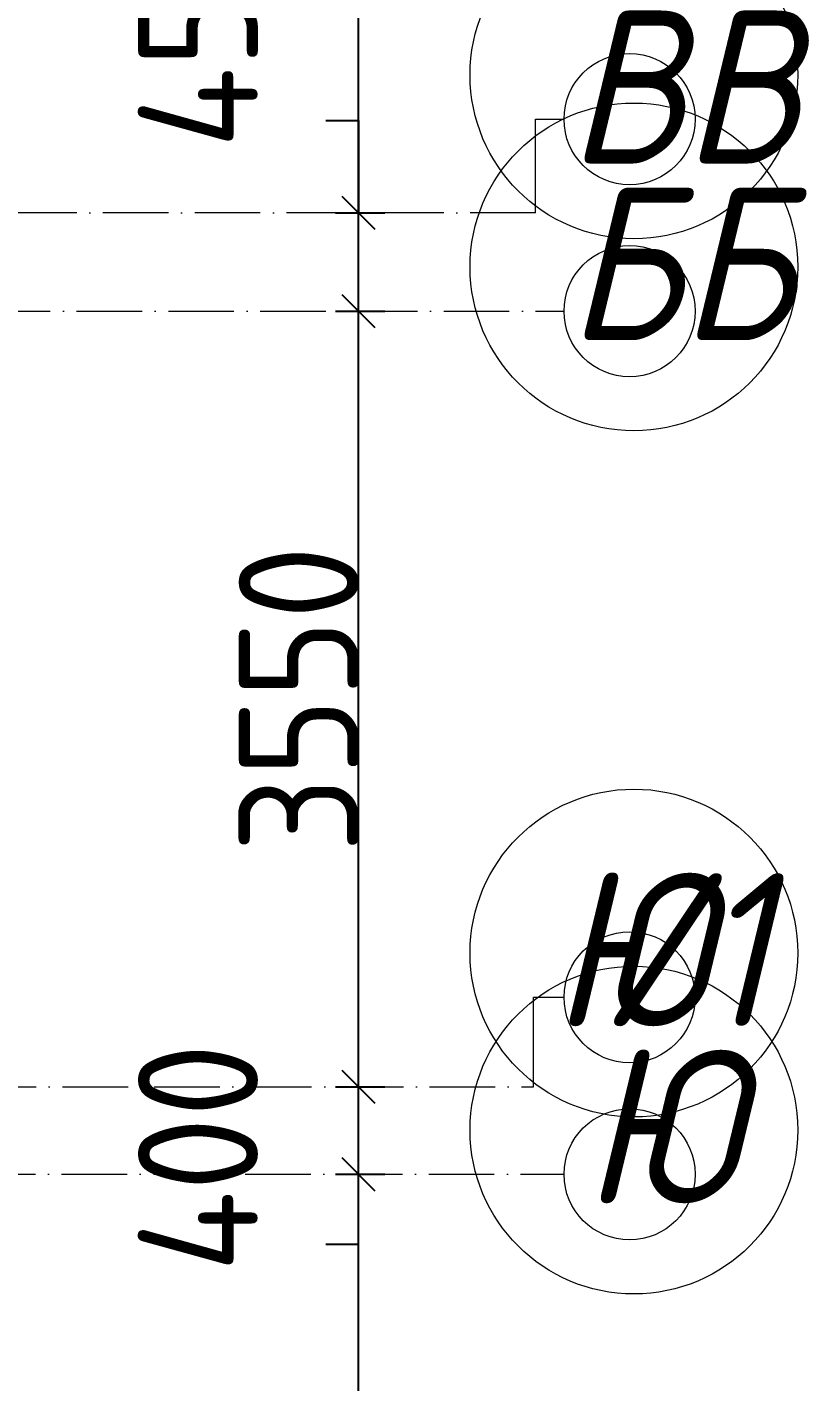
# Model space of a CAD drawing. Header units: millimetres. Extents: x -12989 to 629078, y -109036 to 555275.
# Drawn here: x 625127 to 628719, y -48635 to -42435 of the extents above; entities that cross this region are included whole.
import ezdxf

# ---------------------------------------------------------------- set-up
doc = ezdxf.new("R2010")
doc.units = ezdxf.units.MM
doc.linetypes.add('50_200_ШТРИХ_1Т_ш5_п1_п1_', pattern=[700, 500, -100, 0, -100])
for name, color, linetype, lineweight in [('A-____-____-DIMS', 7, 'Continuous', 9), ('S-GRID-____-IDEN', 7, 'Continuous', 9), ('S-GRID-____-OTLN', 7, 'Continuous', 9), ('S-GRID-____-OTLN-1', 7, '50_200_ШТРИХ_1Т_ш5_п1_п1_', 9)]:
    doc.layers.add(name, color=color, linetype=linetype, lineweight=lineweight)
doc.styles.add('ISOCPEUR_I', font='isocpeui.ttf', dxfattribs={"width": 0.9, "height": 2.5})
doc.styles.add('ISOCPEUR_I_9', font='isocpeui.ttf', dxfattribs={"width": 0.9, "height": 250})
doc.styles.add('СПДС', font='isocpeur.ttf', dxfattribs={"width": 0.9})
doc.dimstyles.new('ISO-2_5_0_9К_БОЛЬШОЙ_ОСИ', dxfattribs={"dimscale": 304.8, "dimtxt": 248.995294, "dimasz": 0.492126, "dimexe": 0.393701, "dimexo": 0, "dimgap": 0, "dimtad": 1, "dimdec": 0, "dimzin": 0, "dimdsep": 46, "dimtxsty": 'ISOCPEUR_I_9', "dimblk1": 'OBLIQUE', "dimblk2": 'OBLIQUE', "dimsah": 1, "dimcen": 0.09, "dimdle": 0.393701, "dimazin": 0, "dimtfac": 1, "dimtdec": 4, "dimtix": 1, "dimtmove": 0, "dimatfit": 3, "dimfxl": 1, "dimtvp": 1, "dimtolj": 1, "dimtzin": 0, "dimarcsym": 2})
doc.dimstyles.new('ISO-2_5_0_9К_БОЛЬШОЙ_ОСИ_1', dxfattribs={"dimscale": 304.8, "dimtxt": 248.995294, "dimasz": 0.492126, "dimexe": 0.393701, "dimexo": 0, "dimgap": 0, "dimtad": 1, "dimdec": 0, "dimzin": 0, "dimdsep": 46, "dimtxsty": 'ISOCPEUR_I_9', "dimblk1": 'OBLIQUE', "dimblk2": 'OBLIQUE', "dimsah": 1, "dimcen": 0.09, "dimdle": 0.393701, "dimazin": 0, "dimtfac": 1, "dimtdec": 4, "dimtix": 1, "dimtmove": 1, "dimatfit": 3, "dimfxl": 1, "dimtvp": 1, "dimtolj": 1, "dimtzin": 0, "dimarcsym": 2})

# ---------------------------------------------------------------- blocks, each defined once
blk = doc.blocks.new('Ось сетки - Круг_Ø6_00__ISO-2_5_0_9K_-25732049-АР1_План отверстий 3 этажа в осях 1-64_А-ГГ')
at = {"layer": 'S-GRID-____-IDEN'}
blk.add_circle((0, 0), 3, dxfattribs=at)
blk = doc.blocks.new('Ось сетки - Круг_Ø6_00__ISO-2_5_0_9K_-25732049-АР1_План отверстий 3 этажа в осях 1-64_Ю-ЯЯ')
at = {"layer": 'S-GRID-____-IDEN'}
blk.add_circle((0, 0), 3, dxfattribs=at)
blk = doc.blocks.new('_Oblique')
at = {"color": 0, "linetype": 'ByBlock', "lineweight": -2}
blk.add_line((-0.5, -0.5), (0.5, 0.5), dxfattribs=at)
blk = doc.blocks.new('*D2874')
at = {"layer": 'A-____-____-DIMS', "color": 0, "lineweight": -2, "transparency": 16777216}
for p, q in [((386904.9, -44152.4), (386904.9, -43512.4)), ((386798.9, -43632.4), (387024.9, -43632.4)), ((386798.9, -44032.4), (387024.9, -44032.4)), ((386904.9, -44352.1), (386904.9, -44032.4)), ((386754.9, -44352.1), (386904.9, -44352.1))]:
    blk.add_line(p, q, dxfattribs=at)
at = {"layer": 'Defpoints', "color": 0, "transparency": 16777216}
for p in [(386798.9, -43632.4), (386904.9, -43632.4), (386798.9, -44032.4)]:
    blk.add_point(p, dxfattribs=at)
at = {"layer": 'A-____-____-DIMS', "color": 0, "lineweight": -2, "transparency": 16777216, "xscale": 150, "yscale": 150, "zscale": 150}
for p, rotation in [((386904.9, -43632.4), 90), ((386904.9, -44032.4), 270)]:
    blk.add_blockref('_Oblique', p, dxfattribs=dict(at, rotation=rotation))
at = {"layer": 'A-____-____-DIMS', "color": 0, "transparency": 16777216, "insert": (385895.4, -44480.1), "char_height": 548.64, "attachment_point": 1, "rotation": 90, "line_spacing_factor": 1.149209, "style": 'СПДС'}
blk.add_mtext('\\A1;400', dxfattribs=at)
blk = doc.blocks.new('*D2875')
at = {"layer": 'A-____-____-DIMS', "color": 0, "lineweight": -2, "transparency": 16777216}
for p, q in [((386904.9, -43752.4), (386904.9, -39962.4)), ((386798.9, -40082.4), (387024.9, -40082.4)), ((386798.9, -43632.4), (387024.9, -43632.4))]:
    blk.add_line(p, q, dxfattribs=at)
at = {"layer": 'Defpoints', "color": 0, "transparency": 16777216}
for p in [(386798.9, -40082.4), (386904.9, -40082.4), (386798.9, -43632.4)]:
    blk.add_point(p, dxfattribs=at)
at = {"layer": 'A-____-____-DIMS', "color": 0, "lineweight": -2, "transparency": 16777216, "xscale": 150, "yscale": 150, "zscale": 150}
for p, rotation in [((386904.9, -40082.4), 90), ((386904.9, -43632.4), 270)]:
    blk.add_blockref('_Oblique', p, dxfattribs=dict(at, rotation=rotation))
at = {"layer": 'A-____-____-DIMS', "color": 0, "transparency": 16777216, "insert": (386630.6, -41857.4), "char_height": 548.64, "attachment_point": 5, "rotation": 90, "style": 'СПДС'}
blk.add_mtext('\\A1;3550', dxfattribs=at)
blk = doc.blocks.new('*D2876')
at = {"layer": 'A-____-____-DIMS', "color": 0, "lineweight": -2, "transparency": 16777216}
for p, q in [((386754.9, -39209.4), (386904.9, -39209.4)), ((386904.9, -39209.4), (386904.9, -39632.4)), ((386904.9, -40202.4), (386904.9, -39512.4)), ((386798.9, -39632.4), (387024.9, -39632.4)), ((386798.9, -40082.4), (387024.9, -40082.4))]:
    blk.add_line(p, q, dxfattribs=at)
at = {"layer": 'Defpoints', "color": 0, "transparency": 16777216}
for p in [(386798.9, -39632.4), (386904.9, -39632.4), (386798.9, -40082.4)]:
    blk.add_point(p, dxfattribs=at)
at = {"layer": 'A-____-____-DIMS', "color": 0, "lineweight": -2, "transparency": 16777216, "xscale": 150, "yscale": 150, "zscale": 150}
for p, rotation in [((386904.9, -39632.4), 90), ((386904.9, -40082.4), 270)]:
    blk.add_blockref('_Oblique', p, dxfattribs=dict(at, rotation=rotation))
at = {"layer": 'A-____-____-DIMS', "color": 0, "transparency": 16777216, "insert": (385895.4, -39337.4), "char_height": 548.64, "attachment_point": 1, "rotation": 90, "line_spacing_factor": 1.149209, "style": 'СПДС'}
blk.add_mtext('\\A1;450', dxfattribs=at)
blk = doc.blocks.new('*D2877')
at = {"layer": 'A-____-____-DIMS', "color": 0, "lineweight": -2, "transparency": 16777216}
for p, q in [((386904.9, -39752.4), (386904.9, -34812.4)), ((386798.9, -34932.4), (387024.9, -34932.4)), ((386798.9, -39632.4), (387024.9, -39632.4))]:
    blk.add_line(p, q, dxfattribs=at)
at = {"layer": 'Defpoints', "color": 0, "transparency": 16777216}
for p in [(386798.9, -34932.4), (386904.9, -34932.4), (386798.9, -39632.4)]:
    blk.add_point(p, dxfattribs=at)
at = {"layer": 'A-____-____-DIMS', "color": 0, "lineweight": -2, "transparency": 16777216, "xscale": 150, "yscale": 150, "zscale": 150}
for p, rotation in [((386904.9, -34932.4), 90), ((386904.9, -39632.4), 270)]:
    blk.add_blockref('_Oblique', p, dxfattribs=dict(at, rotation=rotation))
at = {"layer": 'A-____-____-DIMS', "color": 0, "transparency": 16777216, "insert": (386630.6, -37282.4), "char_height": 548.64, "attachment_point": 5, "rotation": 90, "style": 'СПДС'}
blk.add_mtext('\\A1;4700', dxfattribs=at)
blk = doc.blocks.new('*D2901')
at = {"layer": 'A-____-____-DIMS', "color": 0, "lineweight": -2, "transparency": 16777216}
for p, q in [((386904.9, -49652.4), (386904.9, -43912.4)), ((386798.9, -44032.4), (387024.9, -44032.4)), ((386798.9, -49532.4), (387024.9, -49532.4))]:
    blk.add_line(p, q, dxfattribs=at)
at = {"layer": 'Defpoints', "color": 0, "transparency": 16777216}
for p in [(386798.9, -44032.4), (386904.9, -44032.4), (386798.9, -49532.4)]:
    blk.add_point(p, dxfattribs=at)
at = {"layer": 'A-____-____-DIMS', "color": 0, "lineweight": -2, "transparency": 16777216, "xscale": 150, "yscale": 150, "zscale": 150}
for p, rotation in [((386904.9, -44032.4), 90), ((386904.9, -49532.4), 270)]:
    blk.add_blockref('_Oblique', p, dxfattribs=dict(at, rotation=rotation))
at = {"layer": 'A-____-____-DIMS', "color": 0, "transparency": 16777216, "insert": (386630.6, -46782.4), "char_height": 548.64, "attachment_point": 5, "rotation": 90, "style": 'СПДС'}
blk.add_mtext('\\A1;5500', dxfattribs=at)
blk = doc.blocks.new('*D2902')
at = {"layer": 'A-____-____-DIMS', "color": 0, "lineweight": -2, "transparency": 16777216}
for p, q in [((386904.9, -44152.4), (386904.9, -43512.4)), ((386798.9, -43632.4), (387024.9, -43632.4)), ((386798.9, -44032.4), (387024.9, -44032.4)), ((386904.9, -44352.1), (386904.9, -44032.4)), ((386754.9, -44352.1), (386904.9, -44352.1))]:
    blk.add_line(p, q, dxfattribs=at)
at = {"layer": 'Defpoints', "color": 0, "transparency": 16777216}
for p in [(386798.9, -43632.4), (386904.9, -43632.4), (386798.9, -44032.4)]:
    blk.add_point(p, dxfattribs=at)
at = {"layer": 'A-____-____-DIMS', "color": 0, "lineweight": -2, "transparency": 16777216, "xscale": 150, "yscale": 150, "zscale": 150}
for p, rotation in [((386904.9, -43632.4), 90), ((386904.9, -44032.4), 270)]:
    blk.add_blockref('_Oblique', p, dxfattribs=dict(at, rotation=rotation))
at = {"layer": 'A-____-____-DIMS', "color": 0, "transparency": 16777216, "insert": (385895.4, -44480.1), "char_height": 548.64, "attachment_point": 1, "rotation": 90, "line_spacing_factor": 1.149209, "style": 'СПДС'}
blk.add_mtext('\\A1;400', dxfattribs=at)
blk = doc.blocks.new('*D2903')
at = {"layer": 'A-____-____-DIMS', "color": 0, "lineweight": -2, "transparency": 16777216}
for p, q in [((386904.9, -43752.4), (386904.9, -39962.4)), ((386798.9, -40082.4), (387024.9, -40082.4)), ((386798.9, -43632.4), (387024.9, -43632.4))]:
    blk.add_line(p, q, dxfattribs=at)
at = {"layer": 'Defpoints', "color": 0, "transparency": 16777216}
for p in [(386798.9, -40082.4), (386904.9, -40082.4), (386798.9, -43632.4)]:
    blk.add_point(p, dxfattribs=at)
at = {"layer": 'A-____-____-DIMS', "color": 0, "lineweight": -2, "transparency": 16777216, "xscale": 150, "yscale": 150, "zscale": 150}
for p, rotation in [((386904.9, -40082.4), 90), ((386904.9, -43632.4), 270)]:
    blk.add_blockref('_Oblique', p, dxfattribs=dict(at, rotation=rotation))
at = {"layer": 'A-____-____-DIMS', "color": 0, "transparency": 16777216, "insert": (386630.6, -41857.4), "char_height": 548.64, "attachment_point": 5, "rotation": 90, "style": 'СПДС'}
blk.add_mtext('\\A1;3550', dxfattribs=at)
blk = doc.blocks.new('*D2904')
at = {"layer": 'A-____-____-DIMS', "color": 0, "lineweight": -2, "transparency": 16777216}
for p, q in [((386754.9, -39209.4), (386904.9, -39209.4)), ((386904.9, -39209.4), (386904.9, -39632.4)), ((386904.9, -40202.4), (386904.9, -39512.4)), ((386798.9, -39632.4), (387024.9, -39632.4)), ((386798.9, -40082.4), (387024.9, -40082.4))]:
    blk.add_line(p, q, dxfattribs=at)
at = {"layer": 'Defpoints', "color": 0, "transparency": 16777216}
for p in [(386798.9, -39632.4), (386904.9, -39632.4), (386798.9, -40082.4)]:
    blk.add_point(p, dxfattribs=at)
at = {"layer": 'A-____-____-DIMS', "color": 0, "lineweight": -2, "transparency": 16777216, "xscale": 150, "yscale": 150, "zscale": 150}
for p, rotation in [((386904.9, -39632.4), 90), ((386904.9, -40082.4), 270)]:
    blk.add_blockref('_Oblique', p, dxfattribs=dict(at, rotation=rotation))
at = {"layer": 'A-____-____-DIMS', "color": 0, "transparency": 16777216, "insert": (385895.4, -39337.4), "char_height": 548.64, "attachment_point": 1, "rotation": 90, "line_spacing_factor": 1.149209, "style": 'СПДС'}
blk.add_mtext('\\A1;450', dxfattribs=at)
blk = doc.blocks.new('3эт')
at = {"layer": 'S-GRID-____-OTLN-1', "color": 251, "ltscale": 0.6, "true_color": 0x636466}
for p, q in [((387715.1, -39632.4), (376792, -39632.4)), ((387715.1, -39632.4), (376792, -39632.4)), ((376792, -40082.4), (387845.1, -40082.4)), ((376792, -40082.4), (387845.1, -40082.4)), ((358243, -43632.4), (387705.3, -43632.4)), ((358243, -43632.4), (387705.3, -43632.4)), ((351097.5, -44032.4), (387845.1, -44032.4))]:
    blk.add_line(p, q, dxfattribs=at)
at = {"layer": 'S-GRID-____-IDEN', "xscale": 250, "yscale": 250, "zscale": 99.99999999999993}
for p, rotation in [((388165, -39001.3), 89.99999999999982), ((388165, -39879.9), 269.9999999999995), ((388165, -43019.7), 269.9999999999994), ((388165, -43829.9), 269.9999999999995)]:
    blk.add_blockref('Ось сетки - Круг_Ø6_00__ISO-2_5_0_9K_-25732049-АР1_План отверстий 3 этажа в осях 1-64_Ю-ЯЯ', p, dxfattribs=dict(at, rotation=rotation))
at = {"layer": 'S-GRID-____-IDEN', "char_height": 700, "attachment_point": 1}
for s, insert, width, style in [('ВВ', (387862.8, -38706.7), 447.342, 'ISOCPEUR_I_9'), ('ВВ', (387862.8, -38706.7), 447.342, 'ISOCPEUR_I'), ('ББ', (387857.7, -39514.8), 447.342, 'ISOCPEUR_I_9'), ('ББ', (387857.7, -39514.8), 447.342, 'ISOCPEUR_I'), ('\\fISOCPEUR|b0|i1|c204|p34|;\\W.9;Ю', (387789.3, -42654.6), 266.962, 'ISOCPEUR_I_9'), ('\\fISOCPEUR|b0|i1|c204|p34|;\\W.9;Ю', (387789.3, -42654.6), 266.962, 'ISOCPEUR_I'), ('/1', (388009.5, -42654.6), 346.329, 'ISOCPEUR_I_9'), ('/1', (388009.5, -42654.6), 346.329, 'ISOCPEUR_I'), ('\\fISOCPEUR|b0|i1|c204|p34|;\\W.9;Ю', (387931.9, -43464.8), 266.962, 'ISOCPEUR_I_9'), ('\\fISOCPEUR|b0|i1|c204|p34|;\\W.9;Ю', (387931.9, -43464.8), 266.962, 'ISOCPEUR_I')]:
    blk.add_mtext(s, dxfattribs=dict(at, insert=insert, width=width, style=style))
at = {"layer": 'A-____-____-DIMS'}
for base, p1, p2, override, picture, middle in [((386904.9, -34932.4), (386798.9, -39632.4), (386798.9, -34932.4), {"dimtxt": 1.8, "dimpost": '<>', "dimtxsty": 'СПДС', "dimfxl": 4700}, '*D2877', (386630.6, -37282.4)), ((386904.9, -40082.4), (386798.9, -43632.4), (386798.9, -40082.4), {"dimtxt": 1.8, "dimpost": '<>', "dimtxsty": 'СПДС', "dimfxl": 3550}, '*D2875', (386630.6, -41857.4)), ((386904.9, -40082.4), (386798.9, -43632.4), (386798.9, -40082.4), {"dimtxt": 1.8, "dimpost": '<>', "dimtxsty": 'СПДС', "dimfxl": 3550}, '*D2903', (386630.6, -41857.4)), ((386904.9, -44032.4), (386798.9, -49532.4), (386798.9, -44032.4), {"dimtxt": 1.8, "dimpost": '<>', "dimtxsty": 'СПДС', "dimfxl": 5500}, '*D2901', (386630.6, -46782.4))]:
    dim = blk.add_linear_dim(base=base, p1=p1, p2=p2, angle=90, dimstyle='ISO-2_5_0_9К_БОЛЬШОЙ_ОСИ', override=override, dxfattribs=at)
    dim.commit()
    dim.dimension.update_dxf_attribs({"geometry": picture, "text_midpoint": middle})
for base, p1, p2, override, picture, middle in [((386904.9, -39632.4), (386798.9, -40082.4), (386798.9, -39632.4), {"dimtxt": 1.8, "dimpost": '<>', "dimtxsty": 'СПДС', "dimfxl": 450}, '*D2876', (386745, -39209.4)), ((386904.9, -39632.4), (386798.9, -40082.4), (386798.9, -39632.4), {"dimtxt": 1.8, "dimpost": '<>', "dimtxsty": 'СПДС', "dimfxl": 450}, '*D2904', (386745, -39209.4)), ((386904.9, -43632.4), (386798.9, -44032.4), (386798.9, -43632.4), {"dimtxt": 1.8, "dimpost": '<>', "dimtxsty": 'СПДС', "dimfxl": 400}, '*D2874', (386745, -44352.1)), ((386904.9, -43632.4), (386798.9, -44032.4), (386798.9, -43632.4), {"dimtxt": 1.8, "dimpost": '<>', "dimtxsty": 'СПДС', "dimfxl": 400}, '*D2902', (386745, -44352.1))]:
    dim = blk.add_linear_dim(base=base, p1=p1, p2=p2, angle=90, dimstyle='ISO-2_5_0_9К_БОЛЬШОЙ_ОСИ_1', override=override, dxfattribs=at)
    dim.commit()
    dim.dimension.update_dxf_attribs({"geometry": picture, "text_midpoint": middle, "dimtype": 160, "text_rotation": 90})

msp = doc.modelspace()

# ---------------------------------------------------------------- linework, layer by layer
at = {"layer": 'S-GRID-____-OTLN'}
for p, q in [((627454.405, -42855.9499), (627584.4143, -42855.9499)), ((627454.405, -43284.5723), (627454.405, -42855.9499)), ((627454.405, -42855.9499), (627584.4143, -42855.9499)), ((627454.405, -43284.5723), (627454.405, -42855.9499)), ((627444.5774, -46874.406), (627584.4143, -46874.406)), ((627444.5774, -47284.5723), (627444.5774, -46874.406)), ((627444.5774, -46874.406), (627584.4143, -46874.406)), ((627444.5774, -47284.5723), (627444.5774, -46874.406))]:
    msp.add_line(p, q, dxfattribs=at)

# ---------------------------------------------------------------- block references
msp.add_blockref('3эт', (239739.3002, -3652.1582))
at = {"layer": 'S-GRID-____-IDEN', "xscale": 99.99999999999993, "yscale": 99.99999999999993, "zscale": 99.99999999999993}
for p, rotation in [((627884.4143, -42855.9499), 89.99999999999982), ((627884.4143, -43734.5723), 269.9999999999995), ((627884.4143, -46874.406), 269.9999999999994), ((627884.4143, -47684.5723), 269.9999999999995)]:
    msp.add_blockref('Ось сетки - Круг_Ø6_00__ISO-2_5_0_9K_-25732049-АР1_План отверстий 3 этажа в осях 1-64_А-ГГ', p, dxfattribs=dict(at, rotation=rotation))

doc.saveas('drawing.dxf')
